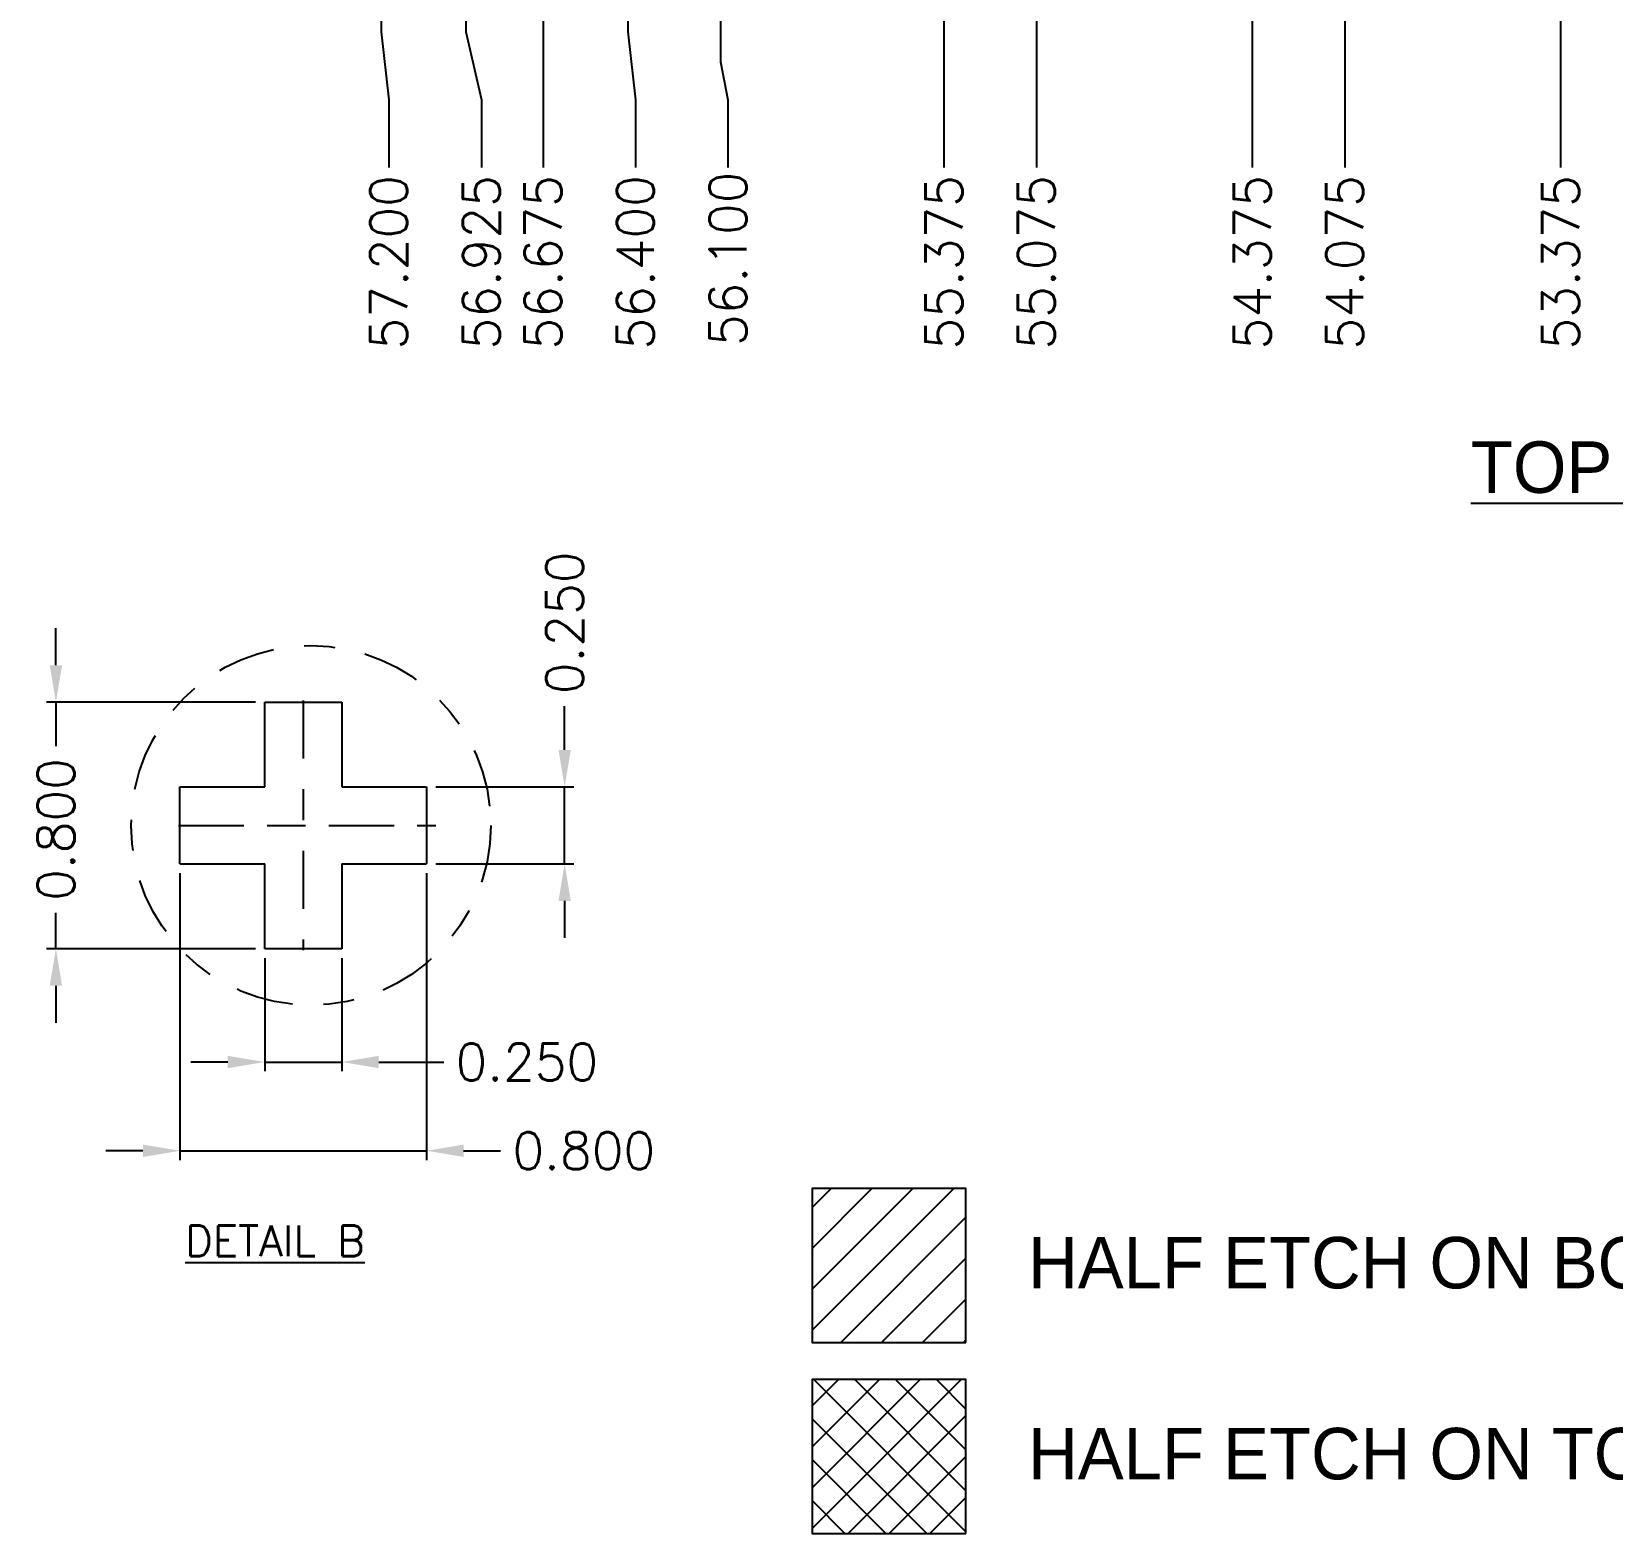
# Model space of a CAD drawing. Extents: x -62.2 to -1.9, y -35.4 to 0.4.
# Drawn here: x -60.22 to -55.09, y -35.44 to -30.57 of the extents above; entities that cross this region are included whole.
import ezdxf
from ezdxf.enums import TextEntityAlignment as Align

# ---------------------------------------------------------------- set-up
doc = ezdxf.new("R2010")
doc.units = 0
doc.header["$LTSCALE"] = 0.15
doc.header["$MEASUREMENT"] = 0
doc.header["$PDSIZE"] = 0.2
doc.linetypes.add('CENTER', pattern=[2, 1.25, -0.25, 0.25, -0.25])
for name, color, linetype in [('1D', 4, 'Continuous'), ('2', 7, 'Continuous'), ('2D', 4, 'Continuous'), ('2D 尺寸', 4, 'Continuous'), ('3D', 4, 'Continuous'), ('4', 7, 'Continuous'), ('HATCH', 4, 'Continuous')]:
    doc.layers.add(name, color=color, linetype=linetype)
doc.styles.add('SIMPLEX', font='SIMPLEX')
doc.dimstyles.new('0.06', dxfattribs={"dimtxt": 0.06, "dimasz": 0.06, "dimexe": 0.03, "dimexo": 0.03, "dimgap": 0.03, "dimtad": 0, "dimdec": 3, "dimzin": 1, "dimdsep": 46, "dimtxsty": 'SIMPLEX', "dimcen": 0, "dimclrd": 256, "dimclre": 256, "dimclrt": 256, "dimadec": 0, "dimazin": 1, "dimtm": 1.25, "dimtfac": 1, "dimtdec": 3, "dimtmove": 0, "dimatfit": 0, "dimfxl": 1, "dimtolj": 1, "dimtzin": 0, "dimlwd": -1, "dimlwe": -1, "dimarcsym": 1})
doc.dimstyles.new('0.11', dxfattribs={"dimtxt": 0.12, "dimasz": 0.11, "dimexe": 0.04, "dimexo": 0.04, "dimgap": 0.01, "dimtad": 0, "dimdec": 3, "dimzin": 1, "dimdsep": 46, "dimtxsty": 'SIMPLEX', "dimcen": 0, "dimadec": 0, "dimazin": 0, "dimtp": 0.05, "dimtm": 0.05, "dimtfac": 1, "dimtdec": 3, "dimtmove": 0, "dimatfit": 3, "dimfxl": 1, "dimarcsym": 0})

# ---------------------------------------------------------------- blocks, each defined once
blk = doc.blocks.new('*D8')
at = {"layer": 'Defpoints', "color": 0, "transparency": 16777216}
for p in [(588.6011, -707.7801), (588.6011, -708.0301), (589.049, -708.0301)]:
    blk.add_point(p, dxfattribs=at)
at = {"layer": 'HATCH', "transparency": 16777216}
for p, q in [((589.049, -707.6601), (589.049, -707.5181)), ((588.6311, -707.7801), (589.079, -707.7801)), ((589.049, -708.0301), (589.049, -707.7801)), ((588.6311, -708.0301), (589.079, -708.0301)), ((589.049, -708.1501), (589.049, -708.2701))]:
    blk.add_line(p, q, dxfattribs=at)
for points in [[(589.029, -707.6601), (589.069, -707.6601), (589.049, -707.7801)], [(589.029, -708.1501), (589.069, -708.1501), (589.049, -708.0301)]]:
    blk.add_solid(points, dxfattribs=at)
at = {"layer": 'HATCH', "transparency": 16777216, "insert": (589.049, -707.2481), "char_height": 0.12, "attachment_point": 5, "rotation": 90, "style": 'SIMPLEX'}
blk.add_mtext('\\A1;0.250', dxfattribs=at)
blk = doc.blocks.new('*D9')
at = {"layer": 'Defpoints', "color": 0, "transparency": 16777216}
for p in [(588.0761, -707.5056), (587.399, -708.3051), (588.0761, -708.3051)]:
    blk.add_point(p, dxfattribs=at)
at = {"layer": 'HATCH', "transparency": 16777216}
for p, q in [((587.399, -707.3856), (587.399, -707.2656)), ((588.0461, -707.5056), (587.369, -707.5056)), ((587.399, -707.5056), (587.399, -707.6481)), ((587.399, -708.3051), (587.399, -708.1881)), ((588.0461, -708.3051), (587.369, -708.3051)), ((587.399, -708.4251), (587.399, -708.5451))]:
    blk.add_line(p, q, dxfattribs=at)
for points in [[(587.379, -707.3856), (587.419, -707.3856), (587.399, -707.5056)], [(587.379, -708.4251), (587.419, -708.4251), (587.399, -708.3051)]]:
    blk.add_solid(points, dxfattribs=at)
at = {"layer": 'HATCH', "transparency": 16777216, "insert": (587.399, -707.9181), "char_height": 0.12, "attachment_point": 5, "rotation": 90, "style": 'SIMPLEX'}
blk.add_mtext('\\A1;0.800', dxfattribs=at)
blk = doc.blocks.new('*D10')
at = {"layer": 'Defpoints', "color": 0, "transparency": 16777216}
for p in [(588.0761, -708.3051), (588.3261, -708.3051), (588.3261, -708.6723)]:
    blk.add_point(p, dxfattribs=at)
at = {"layer": 'HATCH', "transparency": 16777216}
for p, q in [((588.0761, -708.3351), (588.0761, -708.7023)), ((588.3261, -708.3351), (588.3261, -708.7023)), ((587.9561, -708.6723), (587.8361, -708.6723)), ((588.0761, -708.6723), (588.3261, -708.6723)), ((588.4461, -708.6723), (588.6567, -708.6723))]:
    blk.add_line(p, q, dxfattribs=at)
for points in [[(587.9561, -708.6523), (587.9561, -708.6923), (588.0761, -708.6723)], [(588.4461, -708.6523), (588.4461, -708.6923), (588.3261, -708.6723)]]:
    blk.add_solid(points, dxfattribs=at)
at = {"layer": 'HATCH', "transparency": 16777216, "insert": (588.9267, -708.6723), "char_height": 0.12, "attachment_point": 5, "style": 'SIMPLEX'}
blk.add_mtext('\\A1;0.250', dxfattribs=at)
blk = doc.blocks.new('*D11')
at = {"layer": 'Defpoints', "color": 0, "transparency": 16777216}
for p in [(587.8011, -708.0301), (588.6011, -708.0301), (588.6011, -708.9601)]:
    blk.add_point(p, dxfattribs=at)
at = {"layer": 'HATCH', "transparency": 16777216}
for p, q in [((587.8011, -708.0601), (587.8011, -708.9901)), ((588.6011, -708.0601), (588.6011, -708.9901)), ((587.6811, -708.9601), (587.5611, -708.9601)), ((587.8011, -708.9601), (588.6011, -708.9601)), ((588.7211, -708.9601), (588.8411, -708.9601))]:
    blk.add_line(p, q, dxfattribs=at)
for points in [[(587.6811, -708.9401), (587.6811, -708.9801), (587.8011, -708.9601)], [(588.7211, -708.9401), (588.7211, -708.9801), (588.6011, -708.9601)]]:
    blk.add_solid(points, dxfattribs=at)
at = {"layer": 'HATCH', "transparency": 16777216, "insert": (589.1111, -708.9601), "char_height": 0.12, "attachment_point": 5, "style": 'SIMPLEX'}
blk.add_mtext('\\A1;0.800', dxfattribs=at)
blk = doc.blocks.new('*D20')
at = {"layer": '2D 尺寸', "color": 0, "lineweight": -2, "transparency": 16777216}
for p, q in [((588.454, -704.7233), (588.454, -705.332)), ((588.454, -705.332), (588.4786, -705.552)), ((588.4786, -705.552), (588.4786, -705.772))]:
    blk.add_line(p, q, dxfattribs=at)
at = {"layer": 'Defpoints', "color": 0, "transparency": 16777216}
for p in [(645.654, -674.3837), (588.454, -704.6833), (588.4786, -705.772)]:
    blk.add_point(p, dxfattribs=at)
at = {"layer": '2D 尺寸', "color": 0, "transparency": 16777216, "insert": (588.4786, -706.0792), "char_height": 0.12, "attachment_point": 5, "rotation": 90, "style": 'SIMPLEX'}
blk.add_mtext('57.200', dxfattribs=at)
blk = doc.blocks.new('*D21')
at = {"layer": '2D 尺寸', "color": 0, "lineweight": -2, "transparency": 16777216}
for p, q in [((588.729, -704.9983), (588.729, -705.332)), ((588.729, -705.332), (588.779, -705.552)), ((588.779, -705.552), (588.779, -705.772))]:
    blk.add_line(p, q, dxfattribs=at)
at = {"layer": 'Defpoints', "color": 0, "transparency": 16777216}
for p in [(645.654, -674.3837), (588.729, -704.9583), (588.779, -705.772)]:
    blk.add_point(p, dxfattribs=at)
at = {"layer": '2D 尺寸', "color": 0, "transparency": 16777216, "insert": (588.779, -706.0792), "char_height": 0.12, "attachment_point": 5, "rotation": 90, "style": 'SIMPLEX'}
blk.add_mtext('56.925', dxfattribs=at)
blk = doc.blocks.new('*D22')
at = {"layer": '2D 尺寸', "color": 0, "lineweight": -2, "transparency": 16777216}
blk.add_line((588.9789, -704.9983), (588.9789, -705.772), dxfattribs=at)
at = {"layer": 'Defpoints', "color": 0, "transparency": 16777216}
for p in [(645.654, -674.3837), (588.9789, -704.9583), (588.9789, -705.772)]:
    blk.add_point(p, dxfattribs=at)
at = {"layer": '2D 尺寸', "color": 0, "transparency": 16777216, "insert": (588.9789, -706.0792), "char_height": 0.12, "attachment_point": 5, "rotation": 90, "style": 'SIMPLEX'}
blk.add_mtext('56.675', dxfattribs=at)
blk = doc.blocks.new('*D23')
at = {"layer": '2D 尺寸', "color": 0, "lineweight": -2, "transparency": 16777216}
for p, q in [((589.254, -704.7233), (589.254, -705.332)), ((589.254, -705.332), (589.2786, -705.552)), ((589.2786, -705.552), (589.2786, -705.772))]:
    blk.add_line(p, q, dxfattribs=at)
at = {"layer": 'Defpoints', "color": 0, "transparency": 16777216}
for p in [(645.654, -674.3837), (589.254, -704.6833), (589.2786, -705.772)]:
    blk.add_point(p, dxfattribs=at)
at = {"layer": '2D 尺寸', "color": 0, "transparency": 16777216, "insert": (589.2786, -706.0792), "char_height": 0.12, "attachment_point": 5, "rotation": 90, "style": 'SIMPLEX'}
blk.add_mtext('56.400', dxfattribs=at)
blk = doc.blocks.new('*D54')
at = {"layer": '2D 尺寸', "color": 0, "lineweight": -2, "transparency": 16777216}
for p, q in [((589.554, -705.2487), (589.554, -705.4287)), ((589.554, -705.4287), (589.5786, -705.552)), ((589.5786, -705.552), (589.5786, -705.772))]:
    blk.add_line(p, q, dxfattribs=at)
at = {"layer": 'Defpoints', "color": 0, "transparency": 16777216}
for p in [(645.654, -674.3837), (589.554, -705.2087), (589.5786, -705.772)]:
    blk.add_point(p, dxfattribs=at)
at = {"layer": '2D 尺寸', "color": 0, "transparency": 16777216, "insert": (589.5786, -706.0677), "char_height": 0.12, "attachment_point": 5, "rotation": 90, "style": 'SIMPLEX'}
blk.add_mtext('56.100', dxfattribs=at)
blk = doc.blocks.new('*D55')
at = {"layer": '2D 尺寸', "color": 0, "lineweight": -2, "transparency": 16777216}
blk.add_line((590.279, -705.2487), (590.279, -705.772), dxfattribs=at)
at = {"layer": 'Defpoints', "color": 0, "transparency": 16777216}
for p in [(645.654, -674.3837), (590.279, -705.2087), (590.279, -705.772)]:
    blk.add_point(p, dxfattribs=at)
at = {"layer": '2D 尺寸', "color": 0, "transparency": 16777216, "insert": (590.279, -706.0792), "char_height": 0.12, "attachment_point": 5, "rotation": 90, "style": 'SIMPLEX'}
blk.add_mtext('55.375', dxfattribs=at)
blk = doc.blocks.new('*D56')
at = {"layer": '2D 尺寸', "color": 0, "lineweight": -2, "transparency": 16777216}
blk.add_line((590.579, -705.2487), (590.579, -705.772), dxfattribs=at)
at = {"layer": 'Defpoints', "color": 0, "transparency": 16777216}
for p in [(645.654, -674.3837), (590.579, -705.2087), (590.579, -705.772)]:
    blk.add_point(p, dxfattribs=at)
at = {"layer": '2D 尺寸', "color": 0, "transparency": 16777216, "insert": (590.579, -706.0792), "char_height": 0.12, "attachment_point": 5, "rotation": 90, "style": 'SIMPLEX'}
blk.add_mtext('55.075', dxfattribs=at)
blk = doc.blocks.new('*D57')
at = {"layer": '2D 尺寸', "color": 0, "lineweight": -2, "transparency": 16777216}
blk.add_line((591.279, -705.2487), (591.279, -705.772), dxfattribs=at)
at = {"layer": 'Defpoints', "color": 0, "transparency": 16777216}
for p in [(645.654, -674.3837), (591.279, -705.2087), (591.279, -705.772)]:
    blk.add_point(p, dxfattribs=at)
at = {"layer": '2D 尺寸', "color": 0, "transparency": 16777216, "insert": (591.279, -706.0792), "char_height": 0.12, "attachment_point": 5, "rotation": 90, "style": 'SIMPLEX'}
blk.add_mtext('54.375', dxfattribs=at)
blk = doc.blocks.new('*D58')
at = {"layer": '2D 尺寸', "color": 0, "lineweight": -2, "transparency": 16777216}
blk.add_line((591.579, -705.2487), (591.579, -705.772), dxfattribs=at)
at = {"layer": 'Defpoints', "color": 0, "transparency": 16777216}
for p in [(645.654, -674.3837), (591.579, -705.2087), (591.579, -705.772)]:
    blk.add_point(p, dxfattribs=at)
at = {"layer": '2D 尺寸', "color": 0, "transparency": 16777216, "insert": (591.579, -706.0792), "char_height": 0.12, "attachment_point": 5, "rotation": 90, "style": 'SIMPLEX'}
blk.add_mtext('54.075', dxfattribs=at)
blk = doc.blocks.new('*D25')
at = {"layer": '2D 尺寸', "color": 0, "lineweight": -2, "transparency": 16777216}
blk.add_line((592.279, -705.2487), (592.279, -705.772), dxfattribs=at)
at = {"layer": 'Defpoints', "color": 0, "transparency": 16777216}
for p in [(645.654, -674.3837), (592.279, -705.2087), (592.279, -705.772)]:
    blk.add_point(p, dxfattribs=at)
at = {"layer": '2D 尺寸', "color": 0, "transparency": 16777216, "insert": (592.279, -706.0792), "char_height": 0.12, "attachment_point": 5, "rotation": 90, "style": 'SIMPLEX'}
blk.add_mtext('53.375', dxfattribs=at)

msp = doc.modelspace()

# ---------------------------------------------------------------- hatches: boundary and pattern name
at = {"layer": '3D'}
h = msp.add_hatch(dxfattribs=at)
h.set_pattern_fill('ANSI31', color=256, scale=0.75, style=0)
h.set_pattern_definition([(45, (-14.89404, 13.70937), (-0.06629126, 0.06629126), [])])
h.paths.add_polyline_path([(-57.1867, -34.8229), (-57.1867, -34.324), (-57.6856, -34.324), (-57.6856, -34.8229)])
h = msp.add_hatch(dxfattribs=at)
h.set_pattern_fill('ANSI37', color=256, scale=0.75, style=0)
h.set_pattern_definition([(45, (-71.56123, -31.13848), (-0.06629126, 0.06629126), []), (135, (-71.56123, -31.13848), (-0.06629126, -0.06629126), [])])
h.paths.add_polyline_path([(-57.1867, -35.4421), (-57.1867, -34.9432), (-57.6856, -34.9432), (-57.6856, -35.4421)])

# ---------------------------------------------------------------- linework, layer by layer
for p, q in [((-59.4611, -33.0214), (-59.4611, -32.7469)), ((-59.4611, -32.7469), (-59.2111, -32.7469)), ((-59.2111, -32.7469), (-59.2111, -33.0214)), ((-59.7361, -33.2714), (-59.7361, -33.0214)), ((-59.7361, -33.0214), (-59.4611, -33.0214)), ((-59.2111, -33.0214), (-58.9361, -33.0214)), ((-58.9361, -33.0214), (-58.9361, -33.2714)), ((-59.7361, -33.2714), (-59.4611, -33.2714)), ((-59.4611, -33.5464), (-59.4611, -33.2714)), ((-59.2111, -33.2714), (-59.2111, -33.5464)), ((-59.2111, -33.2714), (-58.9361, -33.2714)), ((-59.2111, -33.5464), (-59.4611, -33.5464))]:
    msp.add_line(p, q)
at = {"layer": '1D', "linetype": 'CENTER'}
for p, q in [((-59.3361, -32.7415), (-59.3361, -33.5514)), ((-59.741, -33.1464), (-58.9311, -33.1464)), ((-59.7162, -33.1464), (-58.9063, -33.1464))]:
    msp.add_line(p, q, dxfattribs=at)
at = {"layer": '2'}
for points in [[(-57.1867, -34.8229), (-57.1867, -34.324), (-57.6856, -34.324), (-57.6856, -34.8229)], [(-57.1867, -35.4421), (-57.1867, -34.9432), (-57.6856, -34.9432), (-57.6856, -35.4421)]]:
    msp.add_lwpolyline(points, close=True, dxfattribs=at)
at = {"layer": '2D', "color": 2, "linetype": 'CENTER'}
msp.add_circle((-59.3112, -33.1464), 0.5831, dxfattribs=at)
at = {"layer": '4', "color": 0}
msp.add_line((-59.2112, -33.5464), (-59.4111, -33.5464), dxfattribs=at)
msp.add_line((-59.2112, -33.5464), (-59.4111, -33.5464), dxfattribs=at)
msp.add_line((-59.2112, -33.5464), (-59.4111, -33.5464), dxfattribs=at)
msp.add_line((-59.2112, -33.5464), (-59.4111, -33.5464), dxfattribs=at)

# ---------------------------------------------------------------- texts
at = {"layer": '2D', "color": 4}
msp.add_text('%%UTOP VIEW', height=0.166865, dxfattribs=at).set_placement((-54.458, -31.9846), align=Align.MIDDLE_RIGHT)
for s, p in [('HALF ETCH ON BOTTOM SIDE', (-56.9849, -34.5642)), ('HALF ETCH ON TOP SIDE', (-56.9849, -35.1834))]:
    msp.add_text(s, height=0.166865, dxfattribs=at).set_placement(p, align=Align.MIDDLE_LEFT)
at = {"layer": '2D', "insert": (-59.4275, -34.4936), "char_height": 0.1, "attachment_point": 5, "style": 'SIMPLEX'}
msp.add_mtext('{\\LDETAIL B}', dxfattribs=at)

# ---------------------------------------------------------------- dimensions: what is measured, and where the dimension line sits
at = {"layer": '2D 尺寸'}
for feature_location, offset, picture, middle in [((-59.0832, -29.9246), (0.0246, -1.0887), '*D20', (-59.0586, -31.3204)), ((-58.8082, -30.1996), (0.05, -0.8137), '*D21', (-58.7582, -31.3204)), ((-58.5583, -30.1996), (0, -0.8137), '*D22', (-58.5583, -31.3204)), ((-58.2832, -29.9246), (0.0246, -1.0887), '*D23', (-58.2586, -31.3204)), ((-57.9832, -30.45), (0.0246, -0.5633), '*D54', (-57.9586, -31.309)), ((-57.2582, -30.45), (0, -0.5633), '*D55', (-57.2582, -31.3204)), ((-56.9582, -30.45), (0, -0.5633), '*D56', (-56.9582, -31.3204)), ((-56.2582, -30.45), (0, -0.5633), '*D57', (-56.2582, -31.3204)), ((-55.9582, -30.45), (0, -0.5633), '*D58', (-55.9582, -31.3204)), ((-55.2582, -30.45), (0, -0.5633), '*D25', (-55.2582, -31.3204))]:
    dim = msp.add_ordinate_dim(feature_location=feature_location, offset=offset, dtype=1, origin=(-1.8832, 0.375), dimstyle='0.11', override={"dimfxl": 20, "dimarcsym": 1}, dxfattribs=at)
    dim.commit()
    dim.dimension.update_dxf_attribs({"geometry": picture, "text_midpoint": middle, "insert": (-647.5372, 674.7587)})
at = {"layer": 'HATCH'}
for base, p1, p2, angle, override, picture, middle, set_off in [((-58.4882, -33.2714), (-58.9361, -33.0214), (-58.9361, -33.2714), 90, {"dimtxt": 0.12, "dimasz": 0.12, "dimclrd": 256}, '*D8', (-58.4882, -32.4894), (-647.5372, 674.7587)), ((-60.13822, -33.54642), (-59.46107, -32.74687), (-59.46107, -33.54642), 90, {"dimtxt": 0.12, "dimasz": 0.12}, '*D9', (-60.13822, -33.15942), (-647.5372, 674.75871)), ((-59.2111, -33.9136), (-59.4611, -33.5464), (-59.2111, -33.5464), 0, {"dimtxt": 0.12, "dimasz": 0.12}, '*D10', (-58.6105, -33.9136), (-647.5372, 674.7587))]:
    dim = msp.add_linear_dim(base=base, p1=p1, p2=p2, angle=angle, dimstyle='0.06', override=override, dxfattribs=at)
    dim.commit()
    dim.dimension.update_dxf_attribs({"geometry": picture, "text_midpoint": middle, "dimtype": 128, "insert": set_off})
dim = msp.add_linear_dim(base=(-58.9361, -34.2014), p1=(-59.7361, -33.2714), p2=(-58.9361, -33.2714), angle=0, dimstyle='0.06', override={"dimtxt": 0.12, "dimasz": 0.12}, dxfattribs=at)
dim.commit()
dim.dimension.update_dxf_attribs({"geometry": '*D11', "text_midpoint": (-58.4261, -34.2014), "insert": (-647.5372, 674.7587)})

doc.saveas('drawing.dxf')
